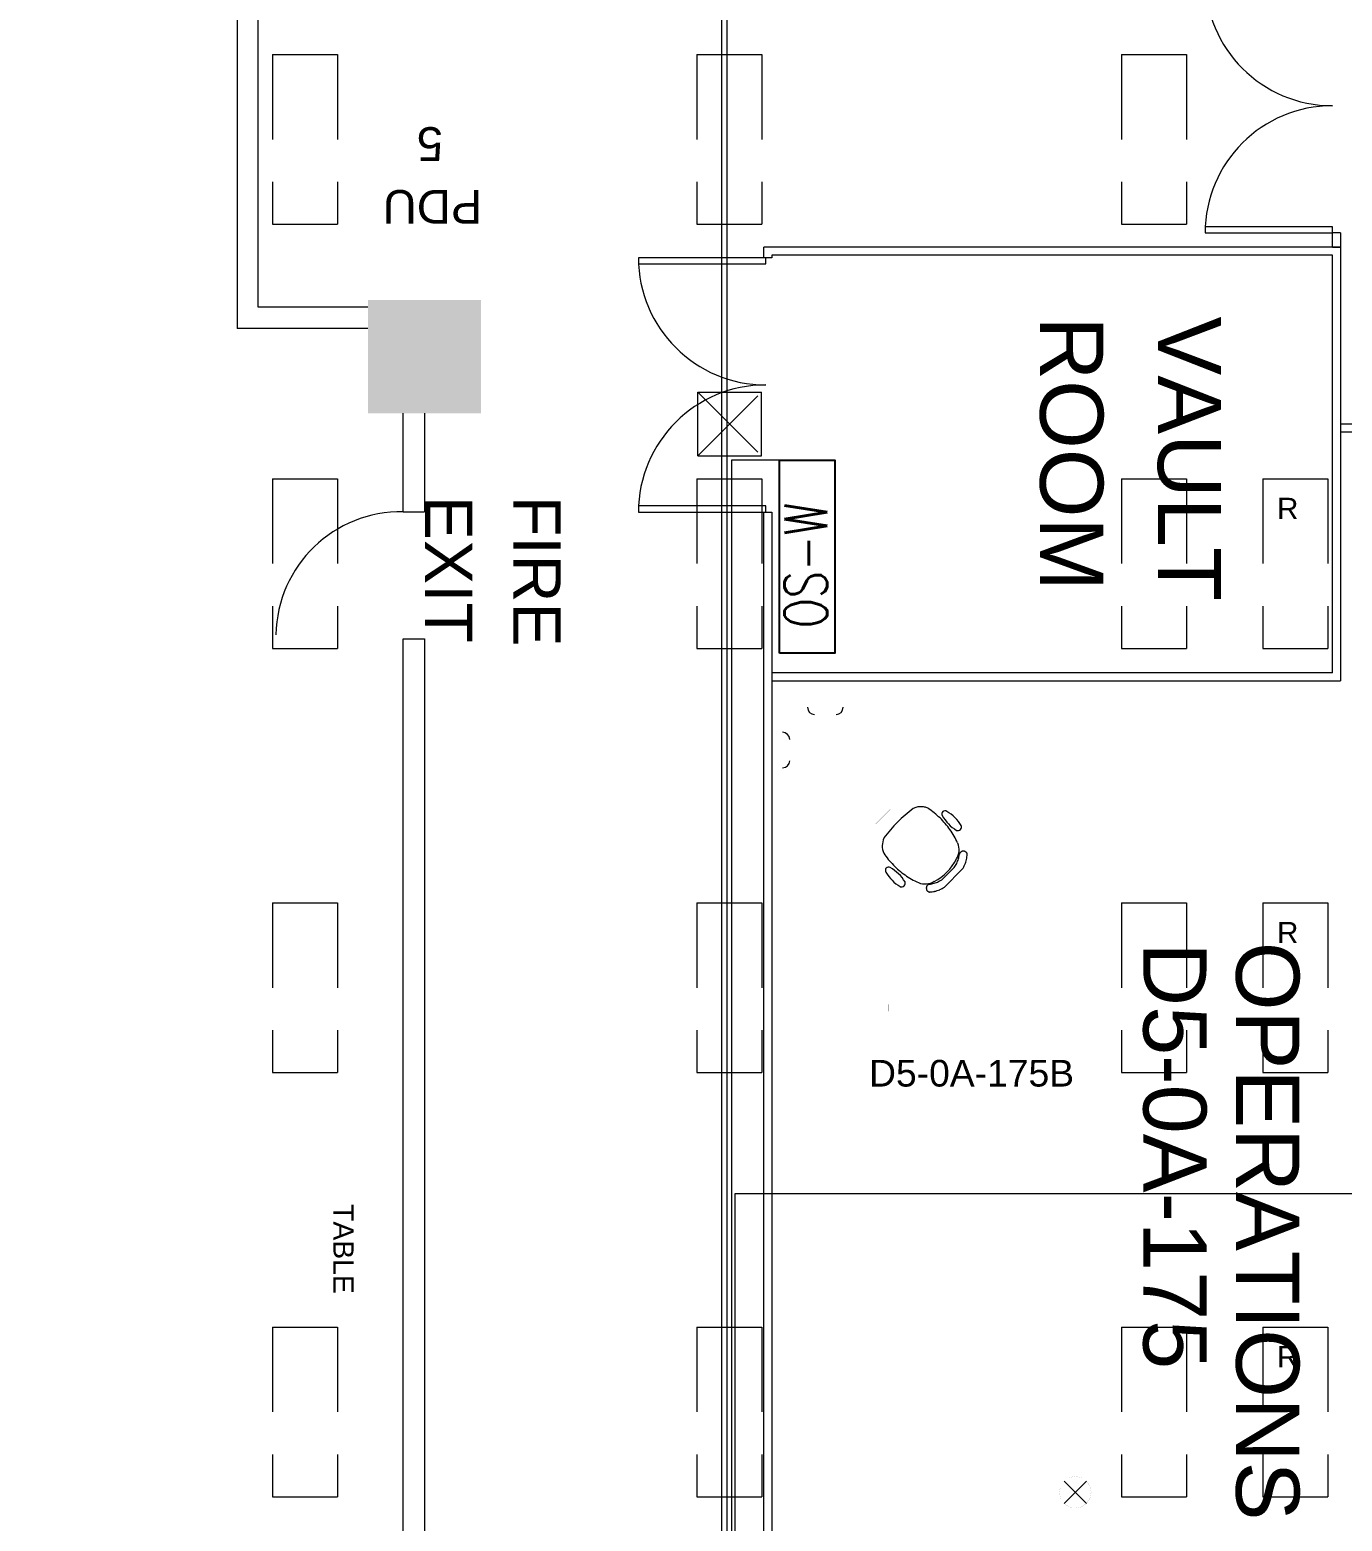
# Model space of a CAD drawing. Extents: x -6172 to 8039, y -4082 to 1639.
# Drawn here: x 1226.3 to 1597.4, y 226.1 to 648 of the extents above; entities that cross this region are included whole.
import ezdxf

# ---------------------------------------------------------------- set-up
doc = ezdxf.new("R2010")
doc.units = 0
doc.header["$LTSCALE"] = 96
doc.header["$MEASUREMENT"] = 0
doc.linetypes.add('HIDDEN', pattern=[0.375, 0.25, -0.125])
doc.linetypes.add('SHORT_DASHES', pattern=[0.375, 0.25, -0.125])
doc.layers.get('0').update_dxf_attribs({"linetype": 'CONTINUOUS', "lineweight": 0})
for name, color, linetype, lineweight in [('21', 7, 'CONTINUOUS', 0), ('29', 7, 'CONTINUOUS', 0), ('A-ANNO-RMNA', 4, 'CONTINUOUS', 0), ('A-DOOR', 2, 'CONTINUOUS', 0), ('A-FURN-CHAR', 3, 'CONTINUOUS', 0), ('A-FURN-PNLS', 2, 'CONTINUOUS', 0), ('A-FURN-UPPR', 3, 'HIDDEN', 0), ('A-FURN-WKSF', 3, 'CONTINUOUS', 0), ('A-GRID-COLS', 2, 'CONTINUOUS', 0), ('A-PATT-WALL', 1, 'CONTINUOUS', 0), ('A-TPM-INACTIVE', 7, 'CONTINUOUS', 0), ('A-WALL-FULL', 6, 'CONTINUOUS', 0), ('FLT-Peripheral Wiring', 214, 'CONTINUOUS', 0), ('NTS_NOT_TO_STANDARDS', 7, 'CONTINUOUS', 0)]:
    doc.layers.add(name, color=color, linetype=linetype, lineweight=lineweight)
doc.layers.add('FLT-Occupancy-Sensor', color=160, linetype='CONTINUOUS')
doc.styles.add('ARIAL', font='ARIAL', dxfattribs={"height": 0.2})
doc.styles.add('SIM-00', font='SIMPLEX.SHX', dxfattribs={"width": 0.75})

# ---------------------------------------------------------------- blocks, each defined once
blk = doc.blocks.new('EXITL')
at = {"layer": '29', "color": 2, "linetype": 'Continuous'}
for p, q in [((-3.18, -3.18), (3.18, 3.18)), ((3.18, -3.18), (-3.18, 3.18))]:
    blk.add_line(p, q, dxfattribs=at)
at = {"layer": '29', "color": 2, "linetype": 'Continuous', "const_width": 0.0139}
blk.add_lwpolyline([(4.5, 0), (4.16, 1.72), (3.18, 3.18), (1.72, 4.16), (0, 4.5), (-1.72, 4.16), (-3.18, 3.18), (-4.16, 1.72), (-4.5, 0), (-4.16, -1.72), (-3.18, -3.18), (-1.72, -4.16), (0, -4.5), (1.72, -4.16), (3.18, -3.18), (4.16, -1.72)], close=True, dxfattribs=at)
blk = doc.blocks.new('ZZ000001')
at = {"layer": '21', "color": 7, "linetype": 'SHORT_DASHES'}
for p, q in [((1294.95, 640.97), (1294.95, 592.97)), ((1294.95, 640.97), (1313.32, 640.97)), ((1313.32, 640.97), (1313.32, 592.97)), ((1414.95, 640.97), (1414.95, 592.97)), ((1414.95, 640.97), (1433.33, 640.97)), ((1433.33, 640.97), (1433.33, 592.97)), ((1534.96, 640.97), (1534.96, 592.97)), ((1534.96, 640.97), (1553.33, 640.97)), ((1553.33, 640.97), (1553.33, 592.97)), ((1294.95, 592.97), (1313.32, 592.97)), ((1414.95, 592.97), (1433.33, 592.97)), ((1534.96, 592.97), (1553.33, 592.97)), ((1415.2, 527.47), (1433.2, 545.47)), ((1415.2, 545.47), (1433.2, 527.47)), ((1415.2, 527.47), (1415.2, 545.47)), ((1415.2, 545.47), (1433.2, 545.47)), ((1433.2, 527.47), (1433.2, 545.47)), ((1415.2, 527.47), (1433.2, 527.47)), ((1294.95, 520.97), (1294.95, 472.96)), ((1294.95, 520.97), (1313.32, 520.97)), ((1313.32, 520.97), (1313.32, 472.96)), ((1414.95, 520.97), (1414.95, 472.96)), ((1414.95, 520.97), (1433.33, 520.97)), ((1433.33, 520.97), (1433.33, 472.96)), ((1534.96, 520.97), (1534.96, 472.96)), ((1534.96, 520.97), (1553.33, 520.97)), ((1553.33, 520.97), (1553.33, 472.96)), ((1574.96, 520.97), (1574.96, 472.96)), ((1574.96, 520.97), (1593.34, 520.97)), ((1593.34, 520.97), (1593.34, 472.96)), ((1294.95, 472.96), (1313.32, 472.96)), ((1414.95, 472.96), (1433.33, 472.96)), ((1534.96, 472.96), (1553.33, 472.96)), ((1574.96, 472.96), (1593.34, 472.96)), ((1294.95, 400.96), (1294.95, 352.96)), ((1294.95, 400.96), (1313.32, 400.96)), ((1313.32, 400.96), (1313.32, 352.96)), ((1414.95, 400.96), (1414.95, 352.96)), ((1414.95, 400.96), (1433.33, 400.96)), ((1433.33, 400.96), (1433.33, 352.96)), ((1534.96, 400.96), (1534.96, 352.96)), ((1534.96, 400.96), (1553.33, 400.96)), ((1553.33, 400.96), (1553.33, 352.96)), ((1574.96, 400.96), (1574.96, 352.96)), ((1574.96, 400.96), (1593.34, 400.96)), ((1593.34, 400.96), (1593.34, 352.96)), ((1294.95, 352.96), (1313.32, 352.96)), ((1414.95, 352.96), (1433.33, 352.96)), ((1534.96, 352.96), (1553.33, 352.96)), ((1574.96, 352.96), (1593.34, 352.96)), ((1294.95, 280.95), (1294.95, 232.95)), ((1294.95, 280.95), (1313.32, 280.95)), ((1313.32, 280.95), (1313.32, 232.95)), ((1414.95, 280.95), (1414.95, 232.95)), ((1414.95, 280.95), (1433.33, 280.95)), ((1433.33, 280.95), (1433.33, 232.95)), ((1534.96, 280.95), (1534.96, 232.95)), ((1534.96, 280.95), (1553.33, 280.95)), ((1553.33, 280.95), (1553.33, 232.95)), ((1574.96, 280.95), (1574.96, 232.95)), ((1574.96, 280.95), (1593.34, 280.95)), ((1593.34, 280.95), (1593.34, 232.95)), ((1294.95, 232.95), (1313.32, 232.95)), ((1414.95, 232.95), (1433.33, 232.95)), ((1534.96, 232.95), (1553.33, 232.95)), ((1574.96, 232.95), (1593.34, 232.95))]:
    blk.add_line(p, q, dxfattribs=at)
at = {"color": 0, "linetype": 'ByBlock'}
blk.add_blockref('EXITL', (1521.91, 234.24), dxfattribs=at)
at = {"layer": '21', "color": 7, "linetype": 'SHORT_DASHES', "style": 'ARIAL'}
for p in [(1578.96, 509.59), (1578.96, 389.59), (1578.96, 269.58)]:
    blk.add_text('R', height=6, dxfattribs=at).set_placement(p)
blk = doc.blocks.new('ZZ000148')
at = {"layer": 'A-FURN-CHAR', "color": 8, "linetype": 'Continuous'}
for p, q in [((1487.68, 411.01), (1484.42, 407.74)), ((1484.9, 405.45), (1489.98, 410.52))]:
    blk.add_line(p, q, dxfattribs=at)
for centre, radius, start, end in [((1501.2, 394.64), 41.53, 127.2404, 143.4682), ((1478.32, 423.07), 5.14, 103.5539, 115.7377), ((1478.29, 423.17), 5.04, 91.2029, 103.5517), ((1478.29, 423.25), 4.96, 78.7159, 91.1974), ((1478.3, 423.29), 4.91, 66.1507, 78.7063), ((1467.31, 408.28), 23.4, 45.6235, 56.2042), ((1485.05, 426.16), 0.891, 54.3254, 212.0086), ((1479.8, 416.84), 11.58, 31.3326, 60.1422), ((1467.14, 408.12), 23.64, 35.1071, 45.6174), ((1494.37, 431.38), 11.58, 209.467, 238.6699), ((1488.67, 422.52), 1.08, 252.8985, 18.3234), ((1472.63, 417.11), 5.3, 155.1727, 203.1288), ((1466.83, 407.9), 24.02, 24.7042, 35.1031), ((1484.34, 416.02), 4.73, 327.1659, 23.2822), ((1487.21, 428.06), 23.4, 213.7952, 224.3789), ((1481.59, 415.56), 7.59, 343.6187, 353.7747), ((1490.24, 414.49), 1.13, 157.7157, 169.1178), ((1490.25, 414.49), 1.13, 146.3776, 157.715), ((1490.26, 414.48), 1.15, 135.1134, 146.3806), ((1490.27, 414.47), 1.16, 123.9075, 135.1105), ((1490.27, 414.47), 1.16, 112.7589, 123.9124), ((1490.28, 414.46), 1.17, 101.6334, 112.76), ((1490.28, 414.46), 1.17, 90.5123, 101.638), ((1490.28, 414.47), 1.16, 79.3652, 90.5162), ((1490.28, 414.47), 1.16, 68.1686, 79.3674), ((1490.28, 414.48), 1.15, 56.9066, 68.169), ((1490.29, 414.49), 1.14, 45.5741, 56.9064), ((1490.29, 414.5), 1.13, 34.1746, 45.5725), ((1483.76, 414.89), 7.59, 347.7072, 359.0557), ((1490.3, 414.5), 1.12, 22.7269, 34.1754), ((1490.3, 414.5), 1.11, 11.2436, 22.7197), ((1469.11, 410.23), 0.891, 57.9938, 215.677), ((1478.43, 415.47), 11.58, 209.8601, 238.6697), ((1463.89, 400.9), 11.58, 31.3325, 60.5354), ((1487.38, 428.22), 23.64, 224.3847, 234.8979), ((1475.67, 419.63), 14.08, 296.7942, 333.9004), ((1481.38, 415.64), 7.82, 323.6359, 333.5956), ((1481.46, 415.6), 7.73, 333.5893, 343.6238), ((1483.55, 414.94), 7.8, 325.379, 336.514), ((1483.62, 414.91), 7.73, 336.5047, 347.7141), ((1472.75, 406.6), 1.08, 251.6789, 17.1039), ((1487.6, 428.54), 24.02, 234.9022, 245.3038), ((1479.43, 411.06), 4.73, 246.7202, 302.8365), ((1480.96, 405.15), 1.17, 168.3666, 179.4923), ((1480.96, 405.15), 1.16, 179.4866, 190.6376), ((1480.96, 405.15), 1.17, 157.2402, 168.3667), ((1480.96, 405.15), 1.16, 146.0905, 157.244), ((1480.95, 405.15), 1.16, 134.8912, 146.0941), ((1480.94, 405.16), 1.15, 123.624, 134.8912), ((1480.94, 405.17), 1.13, 112.2863, 123.6237), ((1480.93, 405.18), 1.13, 100.8858, 112.2879), ((1479.86, 413.83), 7.59, 276.2278, 286.3838), ((1479.82, 413.96), 7.73, 286.3784, 296.4129), ((1479.78, 414.04), 7.82, 296.4066, 306.3662), ((1480.48, 411.88), 7.8, 293.4885, 304.6235), ((1480.95, 405.15), 1.16, 190.6342, 201.8331), ((1480.94, 405.14), 1.15, 201.8329, 213.0953), ((1480.93, 405.14), 1.14, 213.0972, 224.4295), ((1480.92, 405.13), 1.13, 224.4292, 235.8271), ((1480.92, 405.12), 1.12, 235.8283, 247.2768), ((1480.92, 405.12), 1.11, 247.2813, 258.7574), ((1480.54, 411.67), 7.59, 270.9465, 282.2951), ((1480.51, 411.81), 7.73, 282.288, 293.4973)]:
    blk.add_arc(centre, radius, start, end, dxfattribs=at)
blk = doc.blocks.new('FLT-Occupancy Sensor Wall Mount')
at = {"layer": 'FLT-Occupancy-Sensor'}
blk.add_lwpolyline([(0, 0), (54.64, 0), (54.64, -15.71), (0, -15.71)], close=True, dxfattribs=at)
at = {"layer": 'FLT-Occupancy-Sensor', "insert": (7.08, -1.46), "char_height": 12, "width": 54.6376, "attachment_point": 1, "style": 'SIM-00'}
blk.add_mtext('OS-W', dxfattribs=at)

msp = doc.modelspace()

# ---------------------------------------------------------------- linework, layer by layer
at = {"layer": 'A-DOOR'}
for p, q in [((1594.63, 592.28), (1558.63, 592.28)), ((1558.63, 592.28), (1558.63, 590.53)), ((1594.63, 590.53), (1594.63, 592.28)), ((1558.63, 590.53), (1594.63, 590.53)), ((1434.39, 583.53), (1398.39, 583.53)), ((1398.39, 583.53), (1398.39, 581.78)), ((1434.39, 581.78), (1434.39, 583.53)), ((1398.39, 581.78), (1434.39, 581.78)), ((1434.39, 513.28), (1398.39, 513.28)), ((1398.39, 511.53), (1434.39, 511.53)), ((1434.39, 511.53), (1434.39, 513.28))]:
    msp.add_line(p, q, dxfattribs=at)
at = {"layer": 'A-DOOR', "const_width": 0.00174}
for points in [[(1331.9, 476.85), (1331.9, 475.65), (1295.9, 475.65), (1295.9, 476.85)], [(1331.9, 476.85), (1295.9, 476.85)]]:
    msp.add_lwpolyline(points, dxfattribs=at)
at = {"layer": 'A-DOOR'}
for centre, radius, start, end in [((1594.63, 662.53), 36, 180, 270), ((1594.63, 590.53), 36, 90, 180), ((1434.39, 583.53), 36, 180, 270), ((1434.39, 511.53), 36, 90, 180), ((1331.3, 476.25), 35.4, 89.0369, 179.0274)]:
    msp.add_arc(centre, radius, start, end, dxfattribs=at)
at = {"layer": 'A-FURN-PNLS', "const_width": 0.00174}
for points in [[(1439.15, 456.32), (1439.15, 420.32), (1437.14, 420.32), (1437.14, 456.32), (1439.15, 456.32)], [(1475.15, 458.33), (1439.15, 458.33), (1439.15, 456.32), (1475.15, 456.32)], [(1511.15, 458.33), (1511.15, 458.33), (1475.15, 458.33), (1475.15, 456.32), (1511.15, 456.32)], [(1511.15, 456.32), (1513.17, 456.32), (1513.16, 432.32), (1511.15, 432.32), (1511.15, 456.32)], [(1439.15, 420.32), (1439.15, 372.32), (1437.14, 372.32), (1437.14, 420.32)], [(1439.15, 372.32), (1469.2, 372.32), (1469.2, 370.31), (1439.15, 370.31), (1439.15, 372.32)], [(1469.2, 372.32), (1493.2, 372.32), (1493.2, 370.31), (1469.2, 370.31)]]:
    msp.add_lwpolyline(points, dxfattribs=at)
at = {"layer": 'A-FURN-UPPR', "const_width": 0.00174}
for points in [[(1475.65, 456.32), (1475.65, 442.55)], [(1510.65, 456.32), (1510.65, 442.55)], [(1511.15, 456.32), (1511.15, 458.33)], [(1475.65, 443.06), (1510.64, 443.06)], [(1511.15, 442.55), (1475.15, 442.55)], [(1439.15, 419.82), (1452.92, 419.82)], [(1452.41, 372.83), (1452.41, 419.82)], [(1452.92, 420.32), (1452.92, 372.32)], [(1439.15, 372.83), (1452.92, 372.83)]]:
    msp.add_lwpolyline(points, dxfattribs=at)
at = {"layer": 'A-FURN-WKSF', "const_width": 0.00174}
for points in [[(1475.15, 456.32), (1475.15, 432.98)], [(1454.27, 454.3), (1448.22, 454.3)], [(1454.27, 454.3), (1454.27, 454.3)], [(1441.17, 447.25), (1441.17, 441.2)], [(1462.49, 420.32), (1475.15, 432.98)], [(1475.15, 432.98), (1511.15, 432.98)], [(1439.15, 420.32), (1462.49, 420.32), (1462.49, 372.32)]]:
    msp.add_lwpolyline(points, dxfattribs=at)
at = {"layer": 'A-FURN-WKSF'}
for centre, radius, start, end in [((1448.22, 456.32), 2.02, 180, 270), ((1454.27, 456.32), 2.02, 270, 0), ((1439.15, 447.25), 2.01, 0, 90), ((1439.15, 441.2), 2.02, 270, 0)]:
    msp.add_arc(centre, radius, start, end, dxfattribs=at)
at = {"layer": 'A-GRID-COLS', "const_width": 0.00174}
for points in [[(1321.89, 571.53), (1353.89, 539.53)], [(1321.89, 539.53), (1353.89, 571.53)], [(1321.89, 539.53), (1321.89, 571.53), (1353.89, 571.53), (1353.89, 539.53), (1321.89, 539.53)], [(1337.88, 555.53), (1337.88, 555.53)]]:
    msp.add_lwpolyline(points, dxfattribs=at)
at = {"layer": 'A-PATT-WALL'}
msp.add_solid([(1321.89, 571.53), (1353.88, 571.53), (1321.89, 539.53), (1353.88, 539.53)], dxfattribs=at)
at = {"layer": 'A-WALL-FULL'}
for p, q in [((1284.89, 1029.5), (1284.89, 563.53)), ((1290.89, 569.53), (1290.89, 1029.5)), ((1596.89, 586.53), (1433.89, 586.53)), ((1433.89, 583.53), (1433.89, 586.53)), ((1594.63, 586.53), (1594.63, 590.53)), ((1596.88, 590.53), (1594.63, 590.53)), ((1594.64, 586.53), (1596.88, 586.53)), ((1596.88, 590.53), (1596.88, 586.53)), ((1596.89, 586.53), (1596.89, 463.78)), ((1436.14, 583.53), (1433.89, 583.53)), ((1594.64, 584.28), (1436.14, 584.28)), ((1436.14, 584.28), (1436.14, 583.53)), ((1594.63, 466.03), (1594.64, 584.28)), ((1321.9, 569.53), (1290.89, 569.53)), ((1321.9, 563.53), (1284.89, 563.53)), ((1331.9, 511.65), (1331.9, 539.53)), ((1337.9, 539.53), (1337.9, 511.65)), ((1596.89, 536.53), (1714.14, 536.53)), ((1596.89, 534.28), (1714.14, 534.28)), ((1331.9, 511.65), (1337.9, 511.65)), ((1433.89, 511.53), (1436.14, 511.53)), ((1433.89, 140.92), (1433.89, 511.53)), ((1436.14, 511.53), (1436.14, 143.17)), ((1331.9, 89.56), (1331.9, 475.65)), ((1331.9, 475.65), (1337.9, 475.65)), ((1337.9, 475.65), (1337.9, 89.56)), ((1594.63, 466.03), (1436.14, 466.03)), ((1436.14, 463.78), (1596.89, 463.78))]:
    msp.add_line(p, q, dxfattribs=at)
at = {"layer": 'FLT-Peripheral Wiring'}
for points in [[(1421.91, 799.3), (1421.91, -947.6), (909.64, -947.6), (909.64, -1182.75), (973.25, -1182.75)], [(1753.11, 794.09), (1423.37, 794.09), (1423.37, -948.68), (910.5, -948.68), (910.5, -1182.4), (973.25, -1182.4)], [(1438.26, 526.25), (1424.68, 526.25), (1424.68, -949.21), (911.19, -949.21), (911.19, -1181.99), (973.25, -1181.99)], [(1664.74, 318.66), (1425.64, 318.66), (1425.64, -949.7), (911.85, -949.7), (911.85, -1181.69), (973.25, -1181.69)]]:
    msp.add_lwpolyline(points, dxfattribs=at)

# ---------------------------------------------------------------- block references
for name in ['ZZ000001', 'ZZ000148']:
    msp.add_blockref(name, (0, 0))
at = {"layer": 'FLT-Occupancy-Sensor', "rotation": 90}
msp.add_blockref('FLT-Occupancy Sensor Wall Mount', (1438.26, 471.62), dxfattribs=at)

# ---------------------------------------------------------------- texts
at = {"layer": 'A-ANNO-RMNA', "style": 'ARIAL'}
for s, height, p in [('VAULT', 17.876, (1545.27, 566.91)), ('ROOM', 17.876, (1511.97, 566.91)), ('EXIT', 13.407, (1338.03, 516.15)), ('FIRE ', 13.407, (1363, 516.15)), ('OPERATIONS', 17.876, (1567.4, 389.96))]:
    msp.add_text(s, height=height, rotation=270, dxfattribs=at).set_placement(p)
at = {"layer": 'A-TPM-INACTIVE', "style": 'ARIAL'}
msp.add_text('D5-0A-175', height=17.876, rotation=270, dxfattribs=at).set_placement((1541.16, 389.8))
msp.add_text('D5-0A-175B', height=7.541, dxfattribs=at).set_placement((1463.61, 349.02))
at = {"layer": 'NTS_NOT_TO_STANDARDS', "style": 'ARIAL'}
for s, height, rotation, p in [('   5', 9.544, 180.0022, (1354.25, 620.46)), ('PDU ', 9.544, 180.0022, (1354.25, 602.68)), ('TABLE', 5.727, 270, (1312.15, 315.75))]:
    msp.add_text(s, height=height, rotation=rotation, dxfattribs=at).set_placement(p)

doc.saveas('drawing.dxf')
